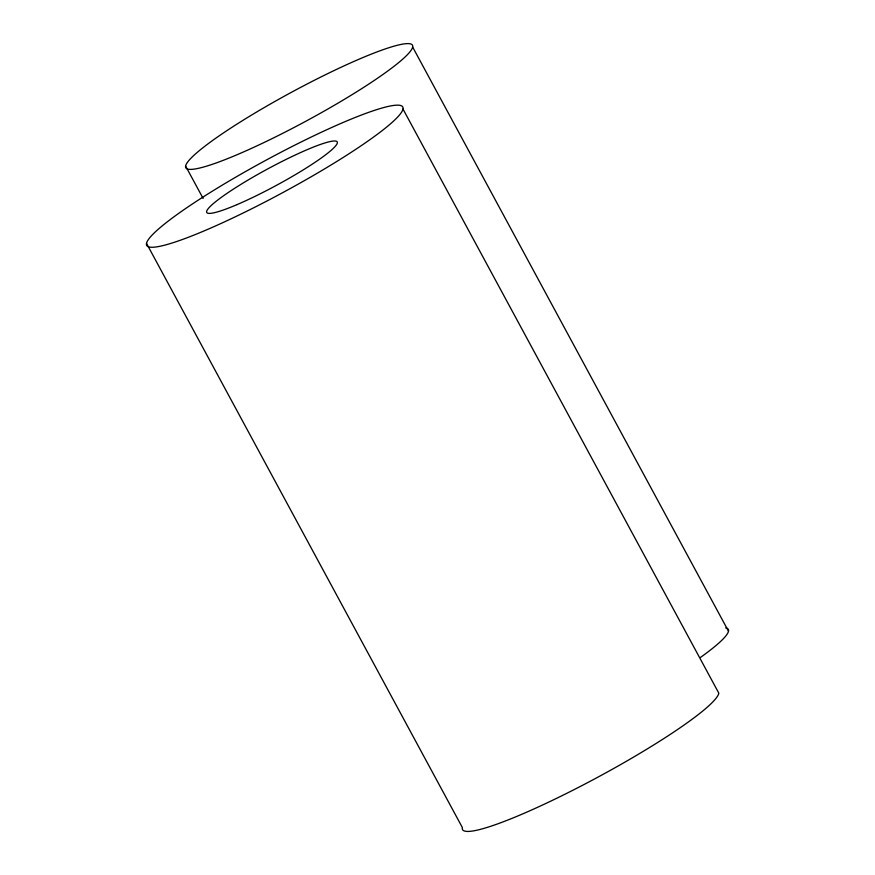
<?xml version="1.0" encoding="UTF-8"?>
<svg xmlns="http://www.w3.org/2000/svg" width="875" height="875" viewBox="0 0 875 875"><rect width="100%" height="100%" fill="white"/><g stroke="black" fill="none" stroke-linecap="round" stroke-linejoin="round"><path stroke-width="1.31" d="M412.65 47.042A128.866 16.155 -28.4 0 1 238.689 154.033A128.866 16.155 -28.4 0 1 245.984 118.464A128.866 16.155 -28.4 0 1 412.65 47.042L728.492 631.192M402.981 109.036A145.556 18.244 -28.4 0 1 206.511 229.884A145.556 18.244 -28.4 0 1 214.736 189.711A145.556 18.244 -28.4 0 1 402.981 109.036L718.834 693.197A145.556 18.244 -28.4 0 1 585.845 783.562A145.556 18.244 -28.4 0 1 462.35 827.531L146.508 243.381M185.566 165.977L203.12 198.428M725.714 627.911A128.866 16.155 -28.4 0 1 700.317 657.541M237.202 204.542A74.167 9.297 -28.4 0 0 337.323 142.964A74.167 9.297 -28.4 0 0 241.402 184.067A74.167 9.297 -28.4 0 0 237.202 204.542"/></g></svg>
